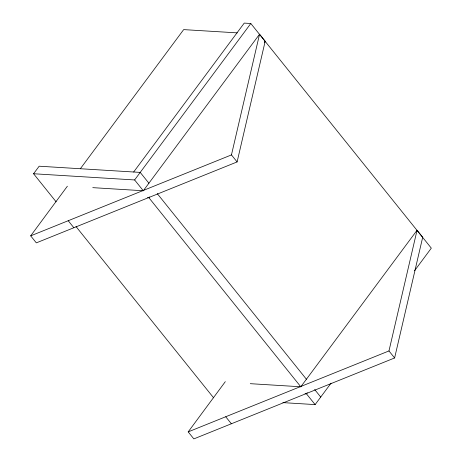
<?xml version="1.0" encoding="UTF-8"?>
<svg xmlns="http://www.w3.org/2000/svg" width="462" height="462" viewBox="0 0 462 462"><rect width="100%" height="100%" fill="white"/><g stroke="black" fill="none" stroke-linecap="round" stroke-linejoin="round"><path stroke-width="0.69" d="M237.104 161.931L231.462 154.914L259.546 34.228L265.188 41.245L237.104 161.931L36.325 242.868L30.683 235.851L67.371 186.209M394.612 357.963L388.969 350.941L417.053 230.255L422.695 237.277L394.612 357.963L193.832 438.9L188.196 431.878L225.306 381.664M56.133 201.83L33.57 173.747L39.172 166.205L140.223 172.407L148.903 183.212M80.342 168.74L183.668 29.614L237.254 32.871M133.657 172.008L244.242 23.1L250.808 23.504L431.317 248.158L414.535 270.749M33.57 173.747L134.621 179.949L250.808 23.504M92.775 187.653L143.295 190.754L259.546 34.228M148.989 197.453L149.359 196.951M264.328 42.406L265.188 41.245M250.283 383.679L300.808 386.781L417.053 230.255M305.024 393.716L306.445 393.803L307.247 392.723M282.877 402.621L315.124 404.602L331.058 383.154M30.683 235.851L231.462 154.914M188.196 431.878L388.969 350.941M147.517 197.684L148.937 197.771L300.808 386.781M157.253 193.607L306.41 379.238M314.651 389.501L320.732 397.06M134.621 179.949L143.295 190.754M306.445 393.803L315.124 404.602M75.987 226.542L213.623 397.84M68.214 220.72L73.851 227.743M225.722 416.753L231.364 423.769"/></g></svg>
